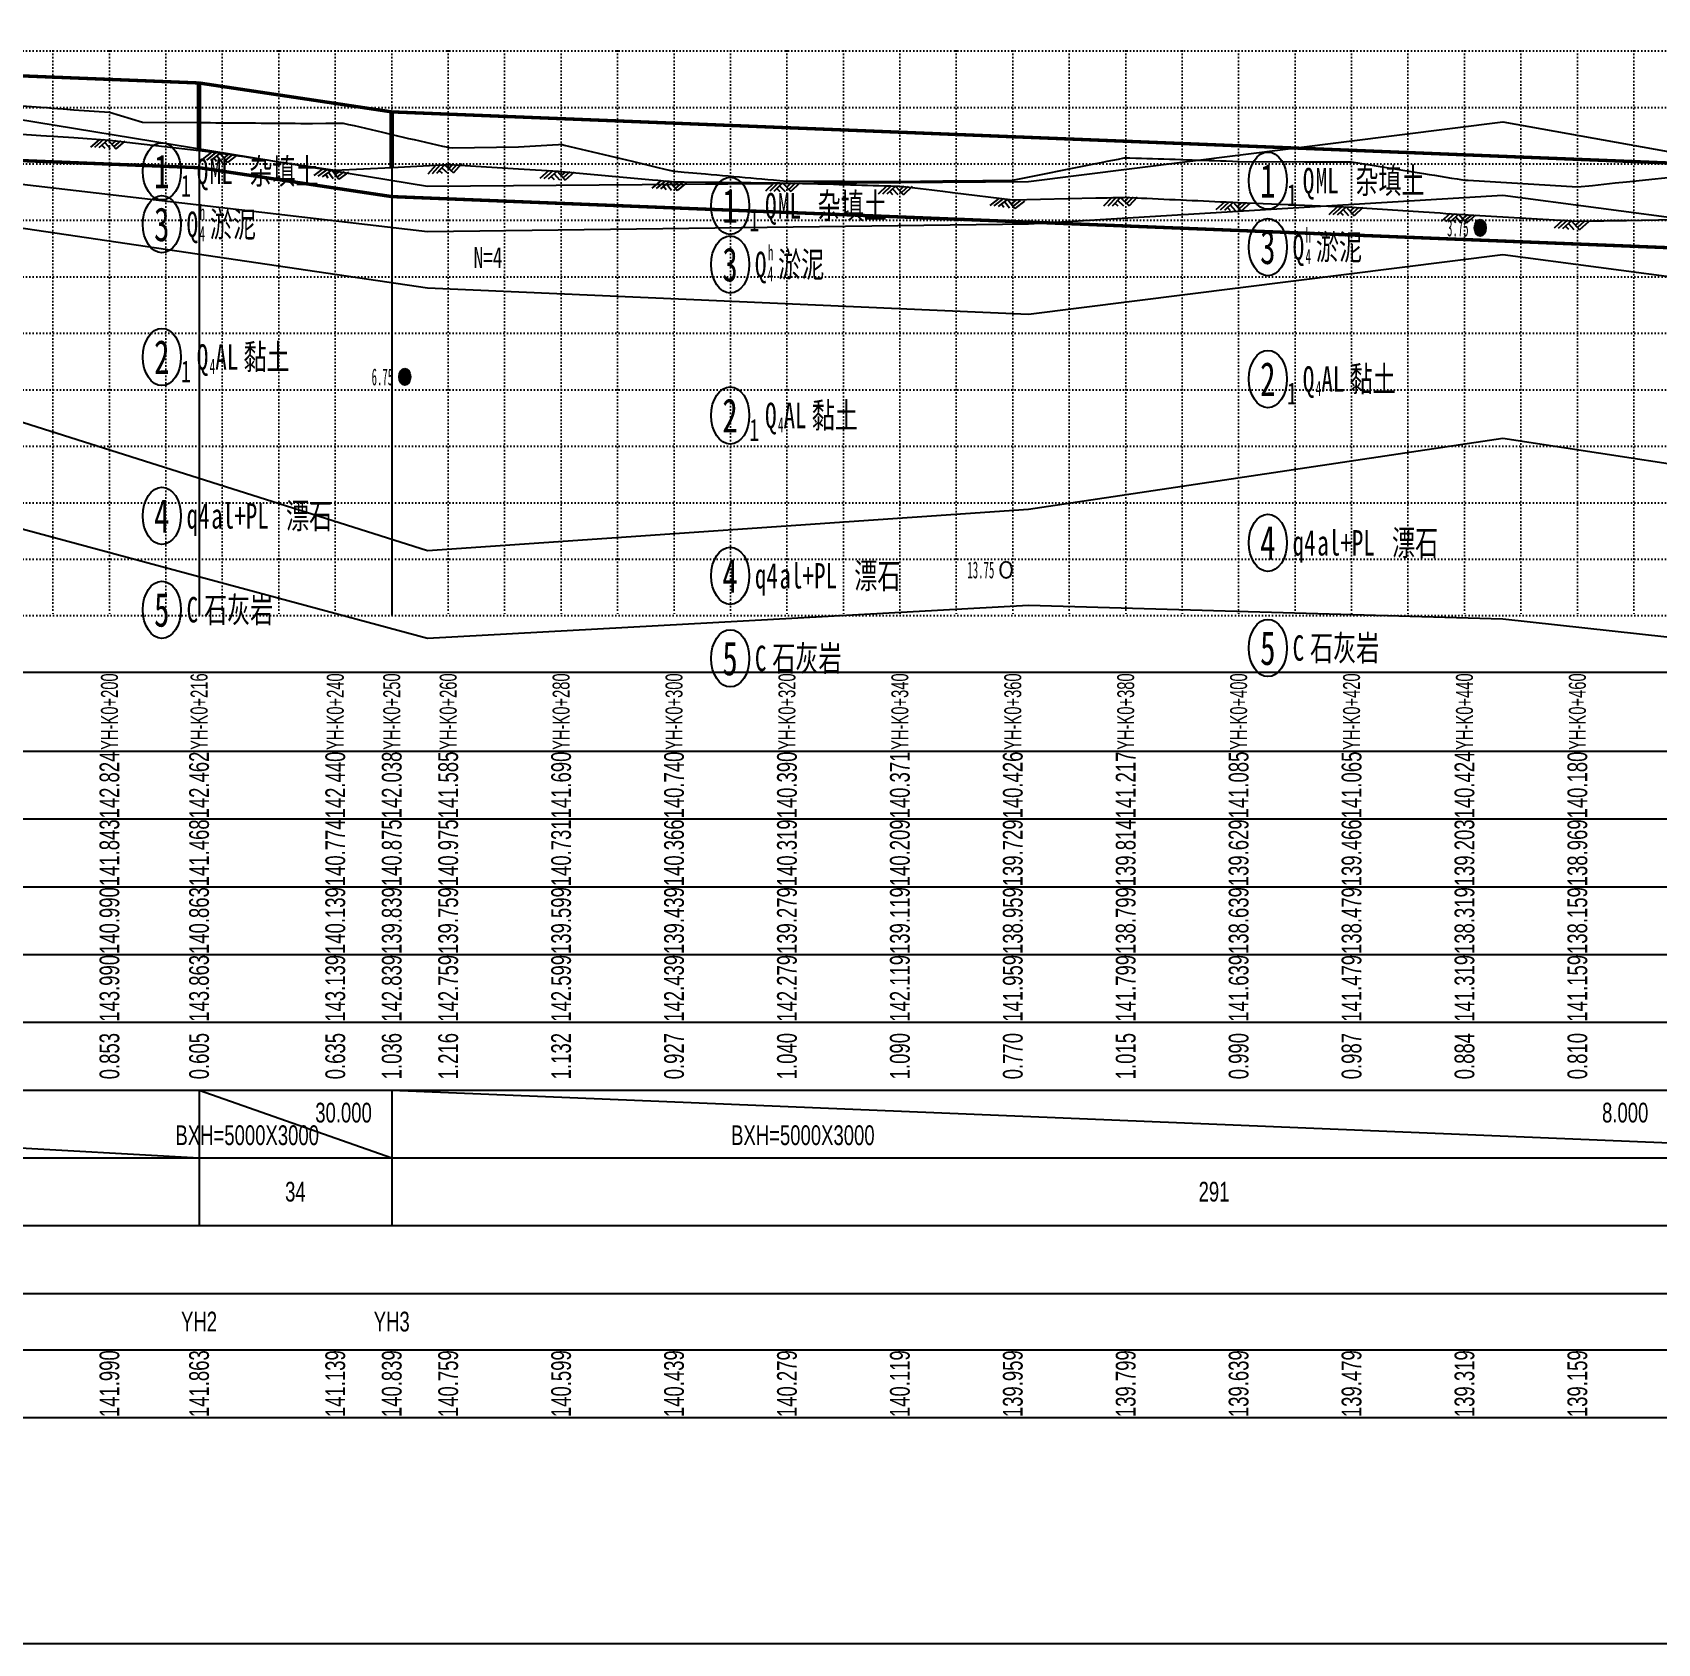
# Model space of a CAD drawing. Extents: x 529262 to 576451, y 2694391 to 2717535.
# Drawn here: x 571742.6 to 572030.5, y 2706953.4 to 2707238.6 of the extents above; entities that cross this region are included whole.
import ezdxf
from ezdxf.enums import TextEntityAlignment as Align

# ---------------------------------------------------------------- set-up
doc = ezdxf.new("R2010")
doc.units = 0
doc.linetypes.add('DOT', pattern=[6.35, 0, -6.35])
for name, color, linetype in [('GiCAD_PouMian', 7, 'Continuous'), ('GICAD_QUYANG', 7, 'Continuous'), ('GPSCOMMON', 7, 'Continuous'), ('PP-COM', 7, 'Continuous'), ('地质-地层符号', 3, 'Continuous'), ('地质-地层线', 7, 'Continuous'), ('地质-地面线', 7, 'Continuous'), ('地质-标贯', 7, 'Continuous'), ('纵断_分栏文字', 7, 'Continuous'), ('纵断_分栏线', 5, 'Continuous'), ('纵断_地面线', 3, 'Continuous'), ('纵断_标注', 2, 'Continuous'), ('纵断_标注_节点', 2, 'Continuous'), ('纵断_设计线', 1, 'Continuous'), ('纵断_高程网格', 8, 'DOT')]:
    doc.layers.add(name, color=color, linetype=linetype)
doc.layers.add('纵断雨水井', color=7, linetype='Continuous', lineweight=60)
doc.layers.add('纵断雨水管', color=152, linetype='Continuous', lineweight=60)
doc.styles.add('JieTuHzTxt', font='smsim.shx', dxfattribs={"width": 0.7, "bigfont": 'smfs.shx'})
doc.styles.add('LZ_FONTS_FS', font='', dxfattribs={"width": 0.7})
doc.styles.add('地层编号', font='', dxfattribs={"width": 0.7, "height": 4})
doc.styles.add('岩土名称', font='', dxfattribs={"width": 0.7, "height": 3})
doc.styles.add('时代', font='', dxfattribs={"width": 0.7, "height": 3})
doc.styles.add('标贯动探', font='', dxfattribs={"width": 0.7, "height": 2.5})
doc.styles.get('LZ_FONTS_FS').set_extended_font_data('FangSong_GB2312')
doc.styles.get('地层编号').set_extended_font_data('FangSong_GB2312')
doc.styles.get('岩土名称').set_extended_font_data('FangSong_GB2312')
doc.styles.get('时代').set_extended_font_data('FangSong_GB2312')
doc.styles.get('标贯动探').set_extended_font_data('FangSong_GB2312')
doc.linetypes.add('bzhjcx', pattern='A,0.001,[2,XX1.shx,S=1,R=0,X=1,Y=0],-2', length=2.001)

# ---------------------------------------------------------------- blocks, each defined once
blk = doc.blocks.new('VSDesignLineBlock')
at = {"color": 0, "linetype": 'Continuous'}
for p, q in [((-1.5, 0), (-3, -1.5)), ((-0.75, 0), (-2.25, -1.5)), ((0, 0), (-1.5, -1.5)), ((0, 0), (1.5, -1.5)), ((1.5, 0), (0.75, -0.75)), ((2.25, 0), (1.12, -1.12)), ((3, 0), (1.5, -1.5)), ((-0.98, -0.98), (-0.46, -1.5)), ((-0.5, -0.5), (0.5, -1.5))]:
    blk.add_line(p, q, dxfattribs=at)
blk = doc.blocks.new('A$C08401F54')
at = {"layer": 'GiCAD_PouMian'}
h = blk.add_hatch(color=8, dxfattribs=at)
edge = h.paths.add_edge_path()
edge.add_arc((442.8, -27.79), 1, 0, 360)
h = blk.add_hatch(color=8, dxfattribs=at)
edge = h.paths.add_edge_path()
edge.add_arc((252.31, -45.38), 1, 0, 360)
at = {"layer": 'GICAD_QUYANG', "color": 8}
for centre in [(442.8, -27.79), (252.31, -45.38), (358.81, -68.16)]:
    blk.add_circle(centre, 1, dxfattribs=at)
at = {"layer": '地质-地层符号', "color": 8, "linetype": 'Continuous'}
for centre in [(209.29, -21.12), (405.19, -22.22), (309.95, -25.19), (209.29, -27.37), (405.19, -30.06), (309.95, -32.11), (209.29, -43.04), (405.19, -45.64), (309.95, -49.94), (209.29, -61.79), (405.19, -64.97), (309.95, -68.86), (209.29, -72.87), (405.19, -77.39), (309.95, -78.61)]:
    blk.add_ellipse(centre, major_axis=(0, 3.38), ratio=1, dxfattribs=at)
at = {"layer": '地质-地层线', "color": 8}
for p, q in [((161.5, -20.86), (256.31, -28.22)), ((362.81, -27.33), (446.8, -23.95)), ((446.8, -23.95), (562.72, -34.14)), ((161.5, -25.53), (256.31, -34.88)), ((256.31, -28.22), (362.81, -27.33)), ((362.81, -37.99), (446.8, -30.95)), ((446.8, -30.95), (562.72, -41.14)), ((256.31, -34.88), (362.81, -37.99)), ((161.5, -45.86), (256.31, -65.88)), ((362.81, -60.99), (446.8, -52.62)), ((446.8, -52.62), (562.72, -64.47)), ((256.31, -65.88), (362.81, -60.99))]:
    blk.add_line(p, q, dxfattribs=at)
at = {"layer": '地质-地层线', "color": 8, "linetype": 'bzhjcx'}
for p, q in [((161.5, -59.19), (256.31, -76.22)), ((256.31, -76.22), (362.81, -72.33)), ((362.81, -72.33), (446.8, -73.95)), ((446.8, -73.95), (562.72, -82.47))]:
    blk.add_line(p, q, dxfattribs=at)
at = {"layer": '地质-地面线', "color": 8, "linetype": 'Continuous'}
for p, q in [((161.5, -12.53), (256.31, -22.88)), ((362.81, -22.33), (446.8, -15.29)), ((446.8, -15.29), (562.72, -29.14)), ((256.31, -22.88), (362.81, -22.33))]:
    blk.add_line(p, q, dxfattribs=at)
at = {"layer": 'GICAD_QUYANG', "color": 8, "linetype": 'Continuous', "style": 'LZ_FONTS_FS', "width": 0.7}
for s, p in [('3.75', (436.93, -28.79)), ('6.75', (246.44, -46.38)), ('13.75', (351.97, -69.16))]:
    blk.add_text(s, height=2, dxfattribs=at).set_placement(p)
at = {"layer": '地质-地层符号', "color": 8, "linetype": 'Continuous'}
for s, height, style, p in [('杂填土', 3, '岩土名称', (224.78, -22.62)), ('1', 4, '地层编号', (207.91, -23.12)), ('Q', 3, '时代', (215.47, -22.62)), ('ML', 3, '时代', (217.75, -22.62)), ('1', 4, '地层编号', (403.81, -24.22)), ('Q', 3, '时代', (411.37, -23.72)), ('ML', 3, '时代', (413.65, -23.72)), ('杂填土', 3, '岩土名称', (420.68, -23.72)), ('1', 2.6, '地层编号', (212.67, -24.12)), ('1', 2.6, '地层编号', (408.57, -25.22)), ('1', 4, '地层编号', (308.56, -27.19)), ('Q', 3, '时代', (316.13, -26.69)), ('ML', 3, '时代', (318.41, -26.69)), ('杂填土', 3, '岩土名称', (325.43, -26.69)), ('3', 4, '地层编号', (207.91, -29.37)), ('Q', 3, '时代', (213.67, -28.87)), ('淤泥', 3, '岩土名称', (217.79, -28.87)), ('1', 2.6, '地层编号', (313.33, -28.19)), ('3', 4, '地层编号', (403.81, -32.06)), ('Q', 3, '时代', (409.57, -31.56)), ('淤泥', 3, '岩土名称', (413.69, -31.56)), ('3', 4, '地层编号', (308.56, -34.11)), ('Q', 3, '时代', (314.33, -33.61)), ('淤泥', 3, '岩土名称', (318.44, -33.61)), ('2', 4, '地层编号', (207.91, -45.04)), ('Q', 3, '时代', (215.47, -44.54)), ('AL', 3, '时代', (218.75, -44.54)), ('黏土', 3, '岩土名称', (223.74, -44.54)), ('1', 2.6, '地层编号', (212.67, -46.04)), ('2', 4, '地层编号', (403.81, -47.64)), ('Q', 3, '时代', (411.37, -47.14)), ('黏土', 3, '岩土名称', (419.64, -47.14)), ('AL', 3, '时代', (414.65, -47.14)), ('1', 2.6, '地层编号', (408.57, -48.64)), ('2', 4, '地层编号', (308.56, -51.94)), ('Q', 3, '时代', (316.13, -51.44)), ('AL', 3, '时代', (319.4, -51.44)), ('黏土', 3, '岩土名称', (324.39, -51.44)), ('1', 2.6, '地层编号', (313.33, -52.94)), ('4', 4, '地层编号', (207.91, -63.79)), ('q4', 3, '时代', (213.67, -63.29)), ('al+PL', 3, '时代', (218.03, -63.29)), ('漂石', 3, '岩土名称', (231.28, -63.29)), ('4', 4, '地层编号', (403.81, -66.97)), ('漂石', 3, '岩土名称', (427.18, -66.47)), ('q4', 3, '时代', (409.57, -66.47)), ('al+PL', 3, '时代', (413.93, -66.47)), ('4', 4, '地层编号', (308.56, -70.86)), ('漂石', 3, '岩土名称', (331.94, -70.36)), ('q4', 3, '时代', (314.33, -70.36)), ('al+PL', 3, '时代', (318.68, -70.36)), ('5', 4, '地层编号', (207.91, -74.87)), ('石灰岩', 3, '岩土名称', (216.75, -74.37)), ('C', 3, '时代', (213.67, -74.37)), ('5', 4, '地层编号', (308.56, -80.61)), ('石灰岩', 3, '岩土名称', (317.41, -80.11)), ('5', 4, '地层编号', (403.81, -79.39)), ('C', 3, '时代', (409.57, -78.89)), ('石灰岩', 3, '岩土名称', (412.65, -78.89)), ('C', 3, '时代', (314.33, -80.11))]:
    blk.add_text(s, height=height, dxfattribs=dict(at, style=style)).set_placement(p)
at = {"layer": '地质-地层符号', "color": 8, "linetype": 'Continuous', "style": '时代', "width": 0.8}
for s, p in [('h', (215.95, -26.87)), ('4', (215.95, -29.37)), ('h', (411.85, -29.56)), ('h', (316.61, -31.61)), ('4', (411.85, -32.06)), ('4', (316.61, -34.11)), ('4', (217.75, -45.04)), ('4', (413.65, -47.64)), ('4', (318.41, -51.94))]:
    blk.add_text(s, height=1.8, dxfattribs=at).set_placement(p)
at = {"layer": '地质-标贯', "color": 8, "linetype": 'Continuous', "style": '标贯动探'}
blk.add_text('N=4', height=2.5, dxfattribs=at).set_placement((264.51, -32.55))

msp = doc.modelspace()

# ---------------------------------------------------------------- linework, layer by layer
for p in [(571772.146, 2707229.676), (571806.269, 2707224.556)]:
    msp.add_point(p)
at = {"layer": 'PP-COM'}
msp.add_line((571451.269, 2706953.361), (576451.269, 2706953.361), dxfattribs=at)
at = {"layer": '纵断_分栏文字'}
for p, q in [((571556.269, 2707051.361), (571772.146, 2707039.361)), ((571772.146, 2707051.361), (571772.146, 2707039.361)), ((571772.146, 2707051.361), (571806.269, 2707039.361)), ((571806.269, 2707051.361), (571806.269, 2707039.361)), ((571806.269, 2707051.361), (572097.565, 2707039.361)), ((571772.146, 2707039.361), (571772.146, 2707027.361)), ((571806.269, 2707039.361), (571806.269, 2707027.361))]:
    msp.add_line(p, q, dxfattribs=at)
at = {"layer": '纵断_分栏线'}
for p, q in [((571556.269, 2707125.361), (573725.219, 2707125.361)), ((571556.269, 2707111.361), (573725.219, 2707111.361)), ((571556.269, 2707099.361), (573725.219, 2707099.361)), ((571556.269, 2707087.361), (573725.219, 2707087.361)), ((571556.269, 2707075.361), (573725.219, 2707075.361)), ((571556.269, 2707063.361), (573725.219, 2707063.361)), ((571556.269, 2707051.361), (573725.219, 2707051.361)), ((571556.269, 2707039.361), (573725.219, 2707039.361)), ((571556.269, 2707027.361), (573725.219, 2707027.361)), ((571556.269, 2707015.361), (573725.219, 2707015.361)), ((571556.269, 2707005.361), (573725.219, 2707005.361)), ((571556.269, 2706993.361), (573725.219, 2706993.361))]:
    msp.add_line(p, q, dxfattribs=at)
at = {"layer": '纵断_地面线'}
msp.add_lwpolyline([(571736.519, 2707225.946), (571744.104, 2707225.386), (571745.104, 2707225.311), (571746.104, 2707225.236), (571747.104, 2707225.161), (571748.104, 2707225.086), (571749.996, 2707224.946), (571756.269, 2707224.481), (571762.131, 2707222.751), (571772.146, 2707222.671), (571773.146, 2707222.663), (571774.146, 2707222.655), (571775.146, 2707222.647), (571776.146, 2707222.639), (571777.146, 2707222.631), (571778.146, 2707222.623), (571779.146, 2707222.615), (571780.146, 2707222.607), (571781.146, 2707222.599), (571782.146, 2707222.591), (571783.146, 2707222.583), (571784.146, 2707222.575), (571785.146, 2707222.567), (571786.146, 2707222.559), (571787.146, 2707222.551), (571788.146, 2707222.543), (571789.146, 2707222.535), (571790.146, 2707222.527), (571791.146, 2707222.519), (571792.22, 2707222.511), (571794.592, 2707222.531), (571794.62, 2707222.531), (571795.62, 2707222.548), (571796.62, 2707222.564), (571797.62, 2707222.581), (571797.643, 2707222.581), (571798.62, 2707222.351), (571799.62, 2707222.116), (571800.62, 2707221.88), (571801.62, 2707221.645), (571802.62, 2707221.41), (571803.62, 2707221.174), (571804.62, 2707220.939), (571806.269, 2707220.551), (571807.269, 2707220.324), (571808.269, 2707220.098), (571809.269, 2707219.871), (571810.269, 2707219.645), (571811.269, 2707219.418), (571812.269, 2707219.192), (571813.269, 2707218.965), (571814.269, 2707218.739), (571815.269, 2707218.512), (571816.269, 2707218.286), (571816.472, 2707218.259), (571817.052, 2707218.181), (571828.75, 2707218.351), (571829.75, 2707218.412), (571830.75, 2707218.474), (571831.75, 2707218.535), (571832.75, 2707218.597), (571833.75, 2707218.658), (571834.75, 2707218.72), (571835.829, 2707218.786), (571836.269, 2707218.811), (571836.829, 2707218.678), (571837.829, 2707218.44), (571838.829, 2707218.203), (571839.829, 2707217.965), (571840.829, 2707217.727), (571841.829, 2707217.49), (571842.829, 2707217.252), (571843.829, 2707217.015), (571844.829, 2707216.777), (571845.829, 2707216.539), (571846.829, 2707216.302), (571847.829, 2707216.064), (571848.829, 2707215.827), (571849.829, 2707215.589), (571850.829, 2707215.352), (571852.431, 2707214.971), (571853.431, 2707214.736), (571854.431, 2707214.496), (571855.431, 2707214.261), (571856.269, 2707214.061), (571856.431, 2707214.046), (571858.061, 2707213.906), (571861.852, 2707213.571), (571862.852, 2707213.486), (571863.852, 2707213.396), (571864.852, 2707213.311), (571865.852, 2707213.221), (571866.852, 2707213.136), (571867.852, 2707213.046), (571868.852, 2707212.961), (571869.852, 2707212.871), (571870.852, 2707212.786), (571871.852, 2707212.696), (571872.907, 2707212.606), (571873.907, 2707212.516), (571875.033, 2707212.421), (571876.269, 2707212.311), (571884.533, 2707212.271), (571885.533, 2707212.266), (571886.533, 2707212.261), (571887.533, 2707212.256), (571888.533, 2707212.251), (571889.533, 2707212.246), (571890.533, 2707212.246), (571891.533, 2707212.241), (571892.533, 2707212.236), (571893.533, 2707212.231), (571894.594, 2707212.226), (571896.269, 2707212.216), (571896.908, 2707212.226), (571897.908, 2707212.241), (571898.908, 2707212.251), (571899.908, 2707212.266), (571900.908, 2707212.281), (571901.908, 2707212.296), (571902.908, 2707212.306), (571903.908, 2707212.321), (571905.587, 2707212.346), (571916.269, 2707212.491), (571931.01, 2707215.406), (571932.01, 2707215.606), (571933.01, 2707215.801), (571934.01, 2707216.001), (571935.01, 2707216.196), (571936.01, 2707216.396), (571936.269, 2707216.446), (571937.01, 2707216.421), (571938.044, 2707216.386), (571939.044, 2707216.356), (571940.044, 2707216.321), (571941.044, 2707216.291), (571942.044, 2707216.256), (571943.044, 2707216.221), (571944.044, 2707216.191), (571945.044, 2707216.156), (571946.044, 2707216.126), (571947.044, 2707216.091), (571948.044, 2707216.056), (571949.044, 2707216.026), (571950.044, 2707215.991), (571951.044, 2707215.961), (571952.044, 2707215.926), (571953.044, 2707215.891), (571954.044, 2707215.861), (571955.166, 2707215.821), (571956.269, 2707215.786), (571967.952, 2707215.726), (571976.269, 2707215.686), (571988.994, 2707213.646), (571989.994, 2707213.486), (571990.994, 2707213.326), (571991.994, 2707213.166), (571992.994, 2707213.006), (571993.994, 2707212.846), (571994.994, 2707212.686), (571996.269, 2707212.481), (571996.912, 2707212.441), (572016.269, 2707211.261), (572018.975, 2707211.546), (572019.975, 2707211.651), (572020.975, 2707211.756), (572021.975, 2707211.861), (572022.975, 2707211.966), (572024.955, 2707212.176), (572036.269, 2707213.366)], dxfattribs=at)
at = {"layer": '纵断_标注'}
for p, q in [((571772.146, 2707217.698), (571772.146, 2707135.361)), ((571806.269, 2707214.733), (571806.269, 2707135.361))]:
    msp.add_line(p, q, dxfattribs=at)
at = {"layer": '纵断_标注_节点'}
for p in [(571772.146, 2707217.698), (571806.269, 2707214.733)]:
    msp.add_point(p, dxfattribs=at)
at = {"layer": '纵断_设计线'}
msp.add_lwpolyline([(571736.52, 2707220.894), (571744.105, 2707220.388), (571745.105, 2707220.321), (571746.105, 2707220.254), (571747.105, 2707220.188), (571748.105, 2707220.121), (571749.996, 2707219.995), (571756.269, 2707219.576), (571772.146, 2707217.698), (571773.146, 2707217.58), (571774.146, 2707217.462), (571775.146, 2707217.344), (571776.146, 2707217.225), (571776.269, 2707217.211), (571777.146, 2707217.08), (571778.146, 2707216.931), (571779.146, 2707216.782), (571780.146, 2707216.633), (571781.146, 2707216.484), (571782.146, 2707216.335), (571783.146, 2707216.186), (571784.146, 2707216.037), (571785.146, 2707215.888), (571786.146, 2707215.739), (571787.146, 2707215.59), (571788.146, 2707215.441), (571789.146, 2707215.292), (571790.146, 2707215.143), (571791.146, 2707214.994), (571792.22, 2707214.834), (571794.62, 2707214.477), (571796.269, 2707214.231), (571806.269, 2707214.733), (571816.269, 2707215.236), (571816.472, 2707215.224), (571828.75, 2707214.475), (571835.829, 2707214.043), (571836.269, 2707214.016), (571852.431, 2707212.541), (571853.431, 2707212.45), (571854.431, 2707212.359), (571855.431, 2707212.267), (571856.269, 2707212.191), (571856.431, 2707212.189), (571858.062, 2707212.17), (571861.852, 2707212.125), (571862.852, 2707212.114), (571863.852, 2707212.102), (571864.852, 2707212.09), (571865.852, 2707212.078), (571866.852, 2707212.067), (571867.852, 2707212.055), (571868.852, 2707212.043), (571869.852, 2707212.031), (571870.852, 2707212.02), (571871.852, 2707212.008), (571872.908, 2707211.995), (571873.908, 2707211.984), (571875.033, 2707211.97), (571876.269, 2707211.956), (571884.534, 2707211.729), (571885.534, 2707211.701), (571886.534, 2707211.674), (571887.534, 2707211.646), (571888.534, 2707211.619), (571889.534, 2707211.591), (571890.534, 2707211.564), (571891.534, 2707211.536), (571892.534, 2707211.509), (571893.534, 2707211.481), (571894.595, 2707211.452), (571896.269, 2707211.406), (571896.908, 2707211.329), (571897.908, 2707211.209), (571898.908, 2707211.089), (571899.908, 2707210.969), (571900.908, 2707210.849), (571901.908, 2707210.729), (571902.908, 2707210.609), (571903.908, 2707210.489), (571905.587, 2707210.288), (571916.269, 2707209.006), (571931.01, 2707209.319), (571932.01, 2707209.34), (571933.01, 2707209.362), (571934.01, 2707209.383), (571935.01, 2707209.404), (571936.01, 2707209.425), (571936.269, 2707209.431), (571937.01, 2707209.397), (571938.044, 2707209.349), (571939.044, 2707209.303), (571940.044, 2707209.256), (571941.044, 2707209.21), (571942.044, 2707209.164), (571943.044, 2707209.118), (571944.044, 2707209.071), (571945.044, 2707209.025), (571946.044, 2707208.979), (571947.044, 2707208.933), (571948.044, 2707208.886), (571949.044, 2707208.84), (571950.044, 2707208.794), (571951.044, 2707208.748), (571952.044, 2707208.701), (571953.044, 2707208.655), (571954.044, 2707208.609), (571955.166, 2707208.557), (571956.269, 2707208.506), (571967.952, 2707208.03), (571976.269, 2707207.691), (571988.994, 2707206.854), (571989.994, 2707206.788), (571990.994, 2707206.723), (571991.994, 2707206.657), (571992.994, 2707206.591), (571993.994, 2707206.525), (571994.994, 2707206.46), (571996.269, 2707206.376), (571996.913, 2707206.338), (572016.269, 2707205.206), (572018.975, 2707205.251), (572019.975, 2707205.268), (572020.975, 2707205.285), (572021.975, 2707205.301), (572022.975, 2707205.318), (572024.956, 2707205.351), (572036.269, 2707205.541)], dxfattribs=at)
at = {"layer": '纵断_高程网格', "ltscale": 0.0787}
for p, q in [((571556.269, 2707235.361), (573725.219, 2707235.361)), ((571746.269, 2707235.361), (571746.269, 2707135.361)), ((571756.269, 2707235.361), (571756.269, 2707135.361)), ((571766.269, 2707235.361), (571766.269, 2707135.361)), ((571776.269, 2707235.361), (571776.269, 2707135.361)), ((571786.269, 2707235.361), (571786.269, 2707135.361)), ((571796.269, 2707235.361), (571796.269, 2707135.361)), ((571806.269, 2707235.361), (571806.269, 2707135.361)), ((571816.269, 2707235.361), (571816.269, 2707135.361)), ((571826.269, 2707235.361), (571826.269, 2707135.361)), ((571836.269, 2707235.361), (571836.269, 2707135.361)), ((571846.269, 2707235.361), (571846.269, 2707135.361)), ((571856.269, 2707235.361), (571856.269, 2707135.361)), ((571866.269, 2707235.361), (571866.269, 2707135.361)), ((571876.269, 2707235.361), (571876.269, 2707135.361)), ((571886.269, 2707235.361), (571886.269, 2707135.361)), ((571896.269, 2707235.361), (571896.269, 2707135.361)), ((571906.269, 2707235.361), (571906.269, 2707135.361)), ((571916.269, 2707235.361), (571916.269, 2707135.361)), ((571926.269, 2707235.361), (571926.269, 2707135.361)), ((571936.269, 2707235.361), (571936.269, 2707135.361)), ((571946.269, 2707235.361), (571946.269, 2707135.361)), ((571956.269, 2707235.361), (571956.269, 2707135.361)), ((571966.269, 2707235.361), (571966.269, 2707135.361)), ((571976.269, 2707235.361), (571976.269, 2707135.361)), ((571986.269, 2707235.361), (571986.269, 2707135.361)), ((571996.269, 2707235.361), (571996.269, 2707135.361)), ((572006.269, 2707235.361), (572006.269, 2707135.361)), ((572016.269, 2707235.361), (572016.269, 2707135.361)), ((572026.269, 2707235.361), (572026.269, 2707135.361)), ((571556.269, 2707225.361), (573725.219, 2707225.361)), ((571556.269, 2707215.361), (573725.219, 2707215.361)), ((571556.269, 2707205.361), (573725.219, 2707205.361)), ((571556.269, 2707195.361), (573725.219, 2707195.361)), ((571556.269, 2707185.361), (573725.219, 2707185.361)), ((571556.269, 2707175.361), (573725.219, 2707175.361)), ((571556.269, 2707165.361), (573725.219, 2707165.361)), ((571556.269, 2707155.361), (573725.219, 2707155.361)), ((571556.269, 2707145.361), (573725.219, 2707145.361)), ((571556.269, 2707135.361), (573725.219, 2707135.361))]:
    msp.add_line(p, q, dxfattribs=at)
at = {"layer": '纵断雨水井'}
for points in [[(571772.146, 2707217.698), (571772.146, 2707229.676)], [(571772.146, 2707217.698), (571772.146, 2707229.676)], [(571806.269, 2707214.733), (571806.269, 2707224.557)], [(571806.269, 2707214.733), (571806.269, 2707224.556)]]:
    msp.add_lwpolyline(points, dxfattribs=at)
at = {"layer": '纵断雨水管', "const_width": 0.6}
for points in [[(571556.269, 2707238.311), (571772.146, 2707229.676)], [(571772.146, 2707229.676), (571806.269, 2707224.557)], [(571806.269, 2707224.556), (572097.565, 2707212.904)], [(571556.269, 2707223.311), (571772.146, 2707214.676)], [(571772.146, 2707214.676), (571806.269, 2707209.557)], [(571806.269, 2707209.556), (572097.565, 2707197.904)]]:
    msp.add_lwpolyline(points, dxfattribs=at)

# ---------------------------------------------------------------- block references
at = {"layer": 'GPSCOMMON', "yscale": 1.5}
msp.add_blockref('A$C08401F54', (571556.269, 2707245.711), dxfattribs=at)
at = {"layer": '纵断_标注'}
for p, rotation in [((571755.996, 2707219.594), 356.1811716683356), ((571775.859, 2707217.259), 353.2560911957707), ((571815.611, 2707215.203), 2.876693271758799), ((571795.642, 2707214.324), 351.5252775830446), ((571835.574, 2707214.058), 356.5092828125099), ((571855.493, 2707212.262), 354.7861991415118), ((571875.488, 2707211.965), 359.3268055857239), ((571895.481, 2707211.428), 358.424763074506), ((571915.344, 2707209.117), 353.157226587443), ((571935.333, 2707209.411), 1.217352086134138), ((571955.312, 2707208.55), 357.3519572306083), ((571975.295, 2707207.731), 357.6664880600568), ((571995.254, 2707206.443), 356.2382170836146), ((572015.219, 2707205.267), 356.6520126365515)]:
    msp.add_blockref('VSDesignLineBlock', p, dxfattribs=dict(at, rotation=rotation))

# ---------------------------------------------------------------- texts
at = {"layer": '纵断_分栏文字', "style": 'JieTuHzTxt'}
for s, height, width, p in [('YH-K0+200', 3, 0.65, (571756.269, 2707118.361)), ('YH-K0+216', 3, 0.65, (571772.146, 2707118.361)), ('YH-K0+240', 3, 0.65, (571796.269, 2707118.361)), ('YH-K0+250', 3, 0.65, (571806.269, 2707118.361)), ('YH-K0+260', 3, 0.65, (571816.269, 2707118.361)), ('YH-K0+280', 3, 0.65, (571836.269, 2707118.361)), ('YH-K0+300', 3, 0.65, (571856.269, 2707118.361)), ('YH-K0+320', 3, 0.65, (571876.269, 2707118.361)), ('YH-K0+340', 3, 0.65, (571896.269, 2707118.361)), ('YH-K0+360', 3, 0.65, (571916.269, 2707118.361)), ('YH-K0+380', 3, 0.65, (571936.269, 2707118.361)), ('YH-K0+400', 3, 0.65, (571956.269, 2707118.361)), ('YH-K0+420', 3, 0.65, (571976.269, 2707118.361)), ('YH-K0+440', 3, 0.65, (571996.269, 2707118.361)), ('YH-K0+460', 3, 0.65, (572016.269, 2707118.361)), ('142.824', 3.5, 0.7, (571756.269, 2707105.361)), ('142.462', 3.5, 0.7, (571772.146, 2707105.361)), ('142.440', 3.5, 0.7, (571796.269, 2707105.361)), ('142.038', 3.5, 0.7, (571806.269, 2707105.361)), ('141.585', 3.5, 0.7, (571816.269, 2707105.361)), ('141.690', 3.5, 0.7, (571836.269, 2707105.361)), ('140.740', 3.5, 0.7, (571856.269, 2707105.361)), ('140.390', 3.5, 0.7, (571876.269, 2707105.361)), ('140.371', 3.5, 0.7, (571896.269, 2707105.361)), ('140.426', 3.5, 0.7, (571916.269, 2707105.361)), ('141.217', 3.5, 0.7, (571936.269, 2707105.361)), ('141.085', 3.5, 0.7, (571956.269, 2707105.361)), ('141.065', 3.5, 0.7, (571976.269, 2707105.361)), ('140.424', 3.5, 0.7, (571996.269, 2707105.361)), ('140.180', 3.5, 0.7, (572016.269, 2707105.361)), ('141.843', 3.5, 0.7, (571756.269, 2707093.361)), ('141.468', 3.5, 0.7, (571772.146, 2707093.361)), ('140.774', 3.5, 0.7, (571796.269, 2707093.361)), ('140.875', 3.5, 0.7, (571806.269, 2707093.361)), ('140.975', 3.5, 0.7, (571816.269, 2707093.361)), ('140.731', 3.5, 0.7, (571836.269, 2707093.361)), ('140.366', 3.5, 0.7, (571856.269, 2707093.361)), ('140.319', 3.5, 0.7, (571876.269, 2707093.361)), ('140.209', 3.5, 0.7, (571896.269, 2707093.361)), ('139.729', 3.5, 0.7, (571916.269, 2707093.361)), ('139.814', 3.5, 0.7, (571936.269, 2707093.361)), ('139.629', 3.5, 0.7, (571956.269, 2707093.361)), ('139.466', 3.5, 0.7, (571976.269, 2707093.361)), ('139.203', 3.5, 0.7, (571996.269, 2707093.361)), ('138.969', 3.5, 0.7, (572016.269, 2707093.361)), ('140.990', 3.5, 0.7, (571756.269, 2707081.361)), ('140.863', 3.5, 0.7, (571772.146, 2707081.361)), ('140.139', 3.5, 0.7, (571796.269, 2707081.361)), ('139.839', 3.5, 0.7, (571806.269, 2707081.361)), ('139.759', 3.5, 0.7, (571816.269, 2707081.361)), ('139.599', 3.5, 0.7, (571836.269, 2707081.361)), ('139.439', 3.5, 0.7, (571856.269, 2707081.361)), ('139.279', 3.5, 0.7, (571876.269, 2707081.361)), ('139.119', 3.5, 0.7, (571896.269, 2707081.361)), ('138.959', 3.5, 0.7, (571916.269, 2707081.361)), ('138.799', 3.5, 0.7, (571936.269, 2707081.361)), ('138.639', 3.5, 0.7, (571956.269, 2707081.361)), ('138.479', 3.5, 0.7, (571976.269, 2707081.361)), ('138.319', 3.5, 0.7, (571996.269, 2707081.361)), ('138.159', 3.5, 0.7, (572016.269, 2707081.361)), ('143.990', 3.5, 0.7, (571756.269, 2707069.361)), ('143.863', 3.5, 0.7, (571772.146, 2707069.361)), ('143.139', 3.5, 0.7, (571796.269, 2707069.361)), ('142.839', 3.5, 0.7, (571806.269, 2707069.361)), ('142.759', 3.5, 0.7, (571816.269, 2707069.361)), ('142.599', 3.5, 0.7, (571836.269, 2707069.361)), ('142.439', 3.5, 0.7, (571856.269, 2707069.361)), ('142.279', 3.5, 0.7, (571876.269, 2707069.361)), ('142.119', 3.5, 0.7, (571896.269, 2707069.361)), ('141.959', 3.5, 0.7, (571916.269, 2707069.361)), ('141.799', 3.5, 0.7, (571936.269, 2707069.361)), ('141.639', 3.5, 0.7, (571956.269, 2707069.361)), ('141.479', 3.5, 0.7, (571976.269, 2707069.361)), ('141.319', 3.5, 0.7, (571996.269, 2707069.361)), ('141.159', 3.5, 0.7, (572016.269, 2707069.361)), ('0.853', 3.5, 0.7, (571756.269, 2707057.361)), ('0.605', 3.5, 0.7, (571772.146, 2707057.361)), ('0.635', 3.5, 0.7, (571796.269, 2707057.361)), ('1.036', 3.5, 0.7, (571806.269, 2707057.361)), ('1.216', 3.5, 0.7, (571816.269, 2707057.361)), ('1.132', 3.5, 0.7, (571836.269, 2707057.361)), ('0.927', 3.5, 0.7, (571856.269, 2707057.361)), ('1.040', 3.5, 0.7, (571876.269, 2707057.361)), ('1.090', 3.5, 0.7, (571896.269, 2707057.361)), ('0.770', 3.5, 0.7, (571916.269, 2707057.361)), ('1.015', 3.5, 0.7, (571936.269, 2707057.361)), ('0.990', 3.5, 0.7, (571956.269, 2707057.361)), ('0.987', 3.5, 0.7, (571976.269, 2707057.361)), ('0.884', 3.5, 0.7, (571996.269, 2707057.361)), ('0.810', 3.5, 0.7, (572016.269, 2707057.361))]:
    msp.add_text(s, height=height, rotation=90, dxfattribs=dict(at, width=width)).set_placement(p, align=Align.MIDDLE_CENTER)
at = {"layer": '纵断_分栏文字', "style": 'JieTuHzTxt', "width": 0.7}
for s, p in [('30.000', (571797.738, 2707047.361)), ('8.000', (572024.741, 2707047.361)), ('BXH=5000X3000', (571780.677, 2707043.361)), ('BXH=5000X3000', (571879.093, 2707043.361)), ('34', (571789.208, 2707033.361)), ('291', (571951.917, 2707033.361)), ('YH2', (571772.146, 2707010.361)), ('YH3', (571806.269, 2707010.361))]:
    msp.add_text(s, height=3.5, dxfattribs=at).set_placement(p, align=Align.MIDDLE_CENTER)
at = {"layer": '纵断_分栏文字', "color": 3, "style": 'JieTuHzTxt', "width": 0.7}
for s, p in [('141.990', (571756.269, 2706999.361)), ('141.863', (571772.146, 2706999.361)), ('141.139', (571796.269, 2706999.361)), ('140.839', (571806.269, 2706999.361)), ('140.759', (571816.269, 2706999.361)), ('140.599', (571836.269, 2706999.361)), ('140.439', (571856.269, 2706999.361)), ('140.279', (571876.269, 2706999.361)), ('140.119', (571896.269, 2706999.361)), ('139.959', (571916.269, 2706999.361)), ('139.799', (571936.269, 2706999.361)), ('139.639', (571956.269, 2706999.361)), ('139.479', (571976.269, 2706999.361)), ('139.319', (571996.269, 2706999.361)), ('139.159', (572016.269, 2706999.361))]:
    msp.add_text(s, height=3.5, rotation=90, dxfattribs=at).set_placement(p, align=Align.MIDDLE_CENTER)

doc.saveas('drawing.dxf')
